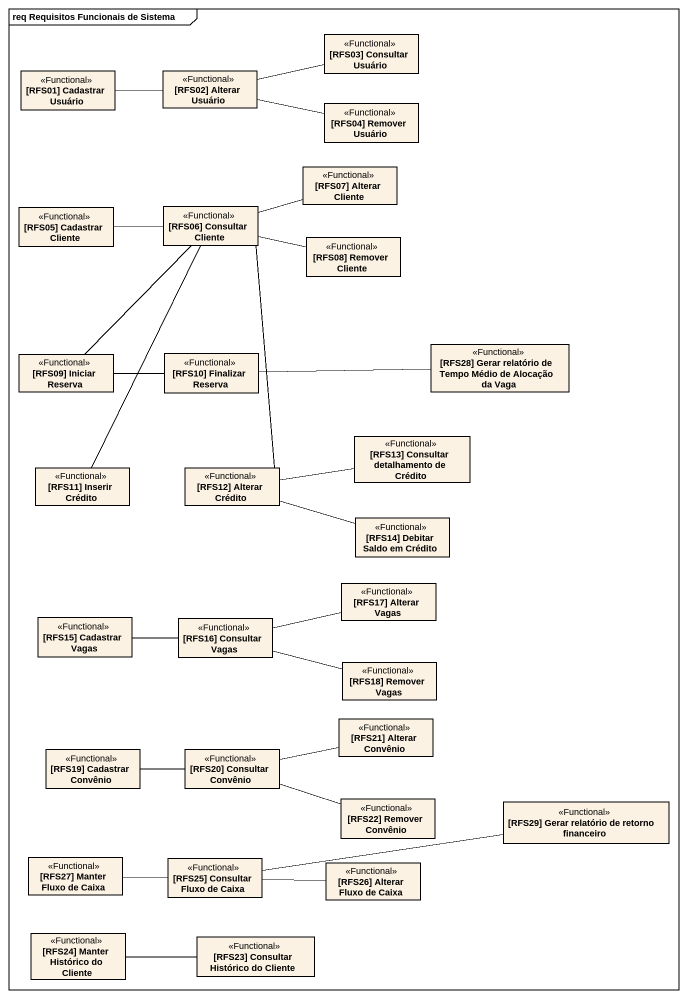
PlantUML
@startuml
mainframe req Requisitos Funcionais de Sistema
hide circle
hide empty members
class "[RFS01] Cadastrar Usuário" as RFS01_Cadastrar_Usuário <<Functional>>
class "[RFS02] Alterar Usuário" as RFS02_Alterar_Usuário <<Functional>>
class "[RFS03] Consultar Usuário" as RFS03_Consultar_Usuário <<Functional>>
class "[RFS04] Remover Usuário" as RFS04_Remover_Usuário <<Functional>>
class "[RFS07] Alterar Cliente" as RFS07_Alterar_Cliente <<Functional>>
class "[RFS05] Cadastrar Cliente" as RFS05_Cadastrar_Cliente <<Functional>>
class "[RFS06] Consultar Cliente" as RFS06_Consultar_Cliente <<Functional>>
class "[RFS08] Remover Cliente" as RFS08_Remover_Cliente <<Functional>>
class "[RFS09] Iniciar Reserva" as RFS09_Iniciar_Reserva <<Functional>>
class "[RFS10] Finalizar Reserva" as RFS10_Finalizar_Reserva <<Functional>>
class "[RFS28] Gerar relatório de Tempo Médio de Alocação da Vaga" as RFS28_Gerar_relatório_de <<Functional>>
class "[RFS13] Consultar detalhamento de Crédito" as RFS13_Consultar <<Functional>>
class "[RFS11] Inserir Crédito" as RFS11_Inserir_Crédito <<Functional>>
class "[RFS12] Alterar Crédito" as RFS12_Alterar_Crédito <<Functional>>
class "[RFS14] Debitar Saldo em Crédito" as RFS14_Debitar_Saldo_em <<Functional>>
class "[RFS17] Alterar Vagas" as RFS17_Alterar_Vagas <<Functional>>
class "[RFS15] Cadastrar Vagas" as RFS15_Cadastrar_Vagas <<Functional>>
class "[RFS16] Consultar Vagas" as RFS16_Consultar_Vagas <<Functional>>
class "[RFS18] Remover Vagas" as RFS18_Remover_Vagas <<Functional>>
class "[RFS21] Alterar Convênio" as RFS21_Alterar_Convênio <<Functional>>
class "[RFS19] Cadastrar Convênio" as RFS19_Cadastrar_Convênio <<Functional>>
class "[RFS20] Consultar Convênio" as RFS20_Consultar_Convênio <<Functional>>
class "[RFS22] Remover Convênio" as RFS22_Remover_Convênio <<Functional>>
class "[RFS29] Gerar relatório de retorno financeiro" as RFS29_Gerar_relatório_de <<Functional>>
class "[RFS27] Manter Fluxo de Caixa" as RFS27_Manter_Fluxo_de_Caixa <<Functional>>
class "[RFS25] Consultar Fluxo de Caixa" as RFS25_Consultar_Fluxo_de <<Functional>>
class "[RFS26] Alterar Fluxo de Caixa" as RFS26_Alterar_Fluxo_de_Caixa <<Functional>>
class "[RFS24] Manter Histórico do Cliente" as RFS24_Manter_Histórico_do <<Functional>>
class "[RFS23] Consultar Histórico do Cliente" as RFS23_Consultar_Histórico <<Functional>>
RFS01_Cadastrar_Usuário -right- RFS02_Alterar_Usuário
RFS02_Alterar_Usuário -right- RFS03_Consultar_Usuário
RFS02_Alterar_Usuário -right- RFS04_Remover_Usuário
RFS05_Cadastrar_Cliente -right- RFS06_Consultar_Cliente
RFS06_Consultar_Cliente -right- RFS07_Alterar_Cliente
RFS06_Consultar_Cliente -right- RFS08_Remover_Cliente
RFS09_Iniciar_Reserva -up- RFS06_Consultar_Cliente
RFS09_Iniciar_Reserva -right- RFS10_Finalizar_Reserva
RFS28_Gerar_relatório_de -left- RFS10_Finalizar_Reserva
RFS11_Inserir_Crédito -up- RFS06_Consultar_Cliente
RFS12_Alterar_Crédito -up- RFS06_Consultar_Cliente
RFS12_Alterar_Crédito -right- RFS13_Consultar
RFS12_Alterar_Crédito -right- RFS14_Debitar_Saldo_em
RFS15_Cadastrar_Vagas -right- RFS16_Consultar_Vagas
RFS16_Consultar_Vagas -right- RFS17_Alterar_Vagas
RFS16_Consultar_Vagas -right- RFS18_Remover_Vagas
RFS19_Cadastrar_Convênio -right- RFS20_Consultar_Convênio
RFS20_Consultar_Convênio -right- RFS21_Alterar_Convênio
RFS20_Consultar_Convênio -right- RFS22_Remover_Convênio
RFS29_Gerar_relatório_de -left- RFS25_Consultar_Fluxo_de
RFS27_Manter_Fluxo_de_Caixa -right- RFS25_Consultar_Fluxo_de
RFS25_Consultar_Fluxo_de -right- RFS26_Alterar_Fluxo_de_Caixa
RFS24_Manter_Histórico_do -right- RFS23_Consultar_Histórico
@enduml
